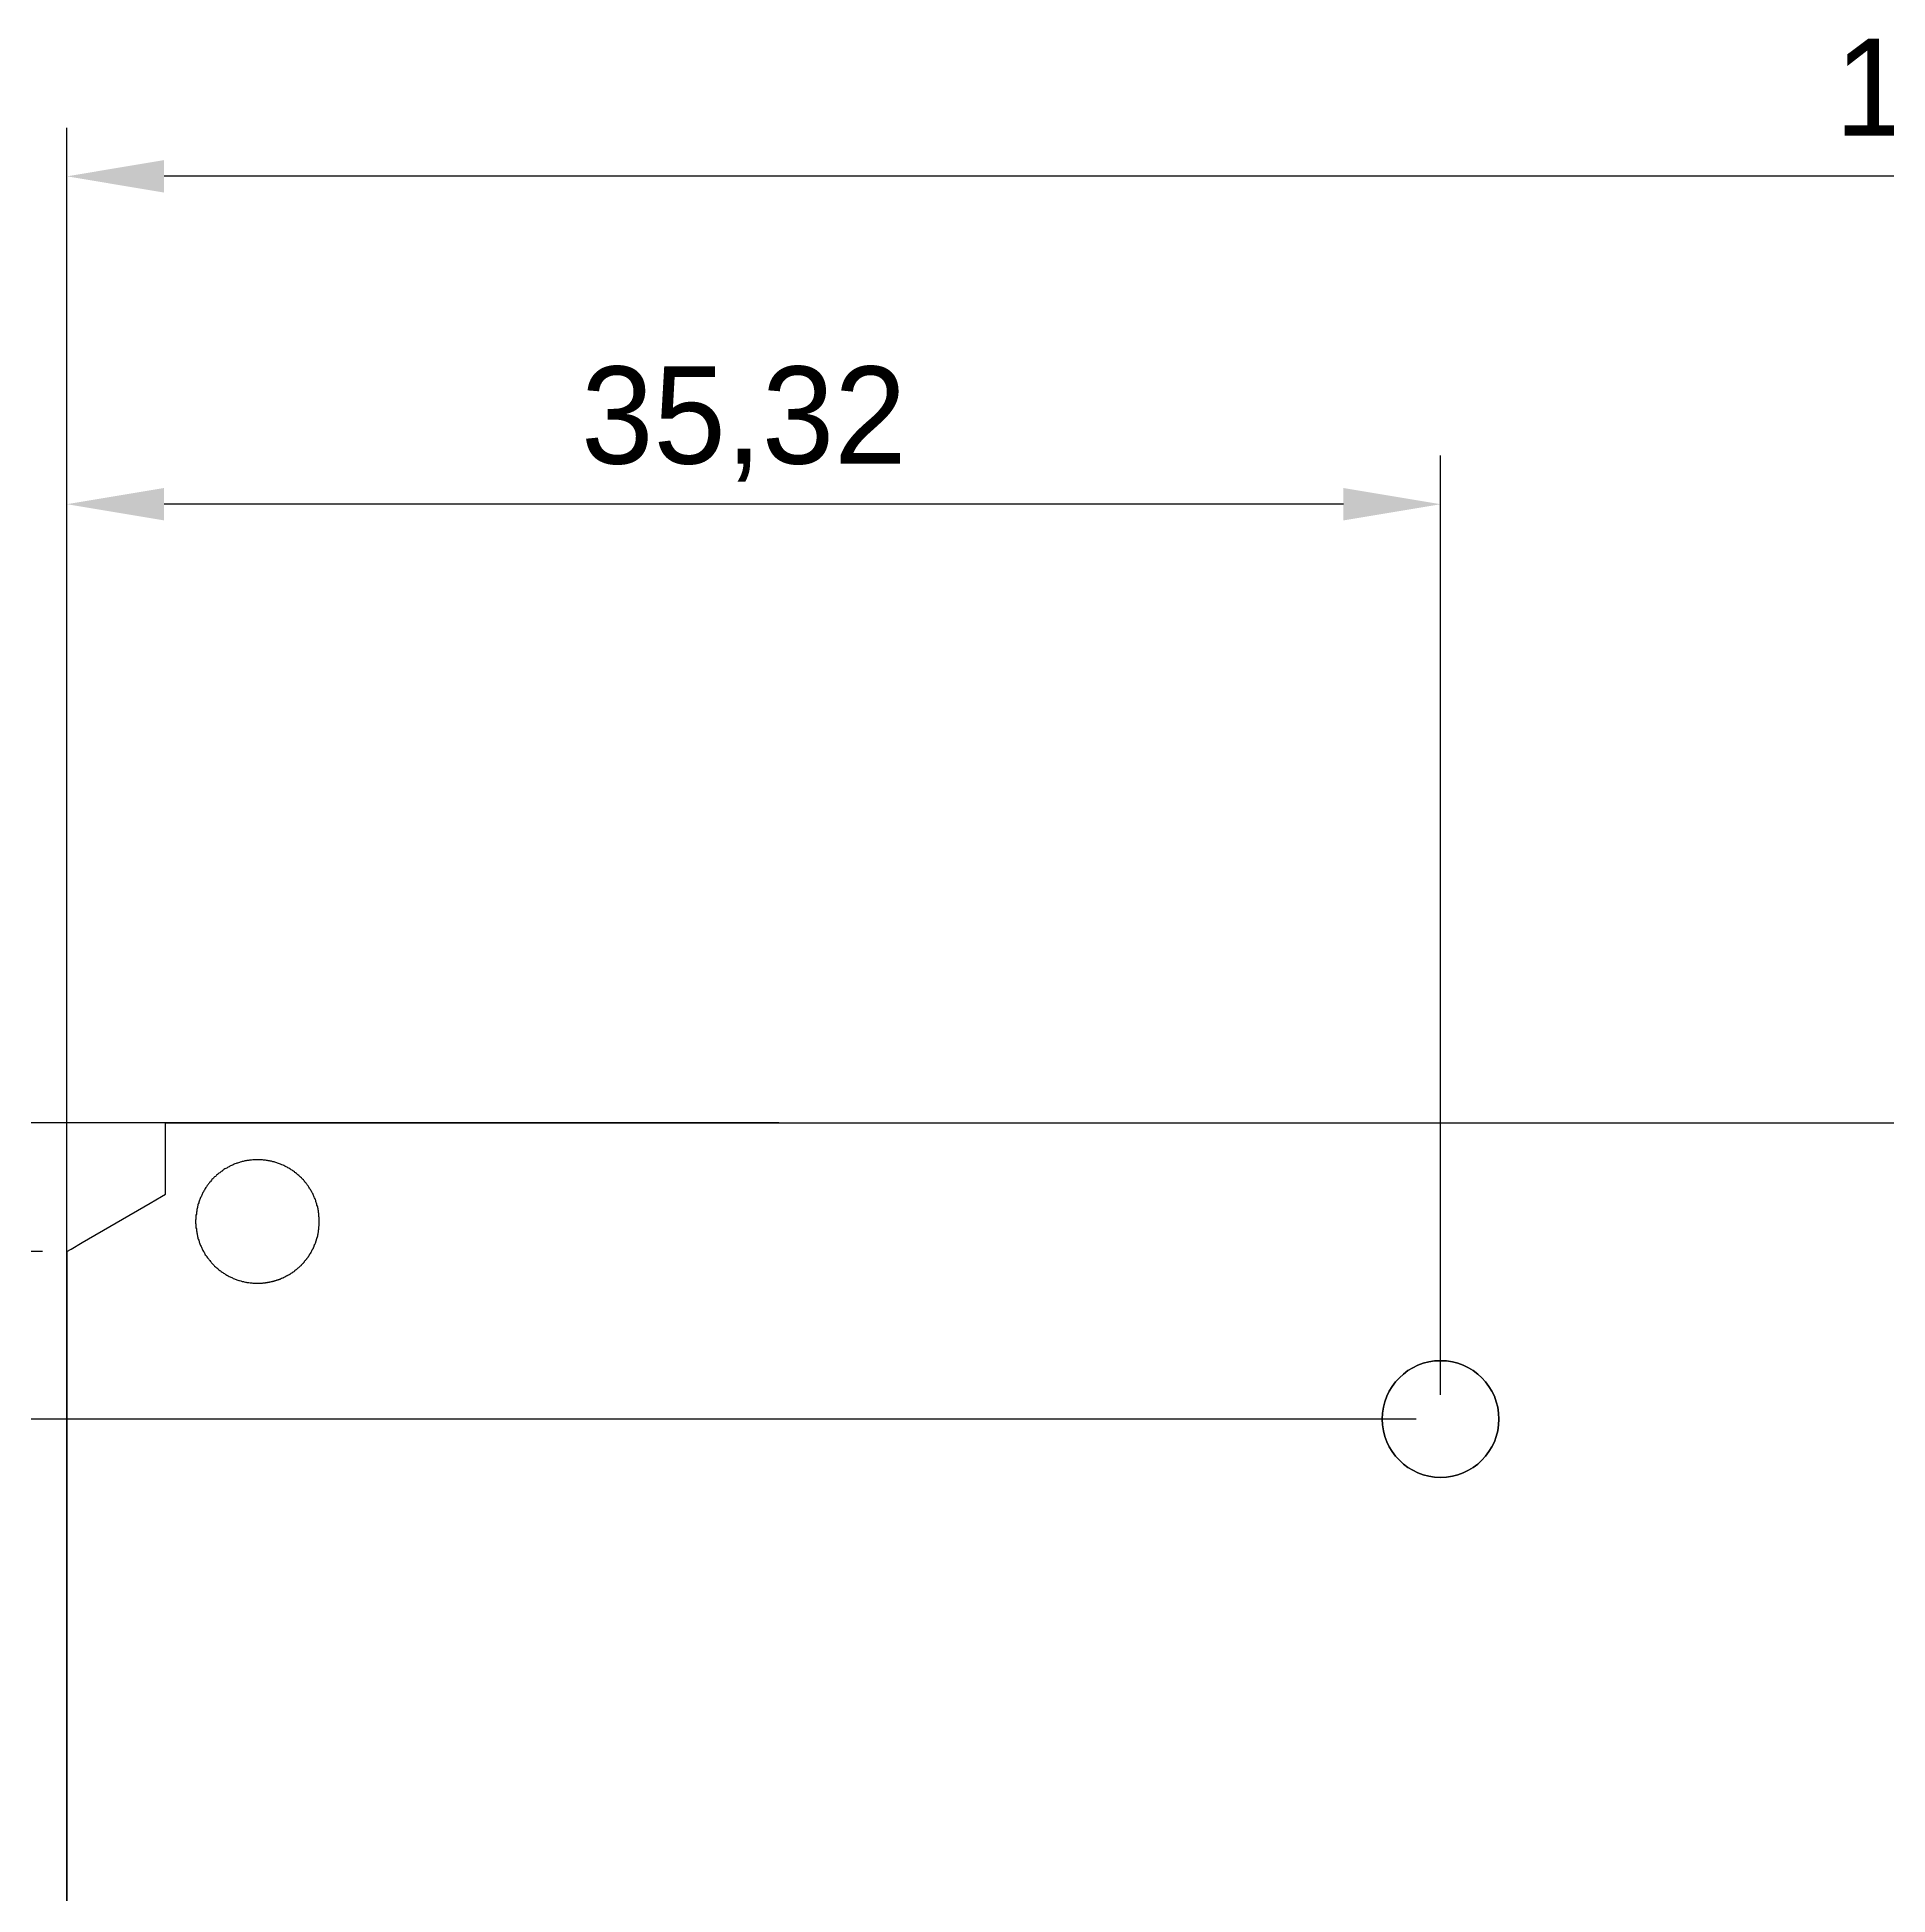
# Model space of a CAD drawing. Extents: x 1149 to 2391, y 365 to 532.
# Drawn here: x 1597.33 to 1644.91, y 484.51 to 532.28 of the extents above; entities that cross this region are included whole.
import ezdxf

# ---------------------------------------------------------------- set-up
doc = ezdxf.new("R2010")
doc.units = 0
doc.layers.get('0').update_dxf_attribs({"linetype": 'CONTINUOUS'})
doc.layers.get('DEFPOINTS').update_dxf_attribs({"linetype": 'CONTINUOUS'})
doc.dimstyles.get("Standard").update_dxf_attribs({"dimtxt": 0.18, "dimasz": 0.18, "dimexe": 0.18, "dimexo": 0.0625, "dimgap": 0.09, "dimtad": 0, "dimtih": 1, "dimtoh": 1, "dimzin": 0, "dimcen": 0.09, "dimazin": 3, "dimtfac": 1, "dimtofl": 0, "dimtmove": 0, "dimatfit": 3})

# ---------------------------------------------------------------- blocks, each defined once
blk = doc.blocks.new('*U33')
for start, end in [(0, 180), (180, 0)]:
    blk.add_arc((1633.41, 496.75), 1.5, start, end)
blk = doc.blocks.new('*U34')
for start, end in [(0, 180), (180, 0)]:
    blk.add_arc((1633.41, 496.75), 1.5, start, end)
blk = doc.blocks.new('*U5')
at = {"color": 0}
blk.add_text('101,77', height=2.5, dxfattribs=at).set_placement((1643.542, 529.746))
blk = doc.blocks.new('*D4')
at = {"color": 0}
for p, q in [((1598.09, 487.174), (1598.09, 529.954)), ((1699.856, 497.196), (1699.856, 529.954)), ((1697.356, 528.704), (1600.59, 528.704))]:
    blk.add_line(p, q, dxfattribs=at)
for points in [[(1600.59, 529.121), (1600.59, 528.287), (1598.09, 528.704)], [(1697.356, 529.121), (1697.356, 528.287), (1699.856, 528.704)]]:
    blk.add_solid(points, dxfattribs=at)
at = {"layer": 'DEFPOINTS', "color": 0}
for p in [(1598.09, 528.704), (1699.856, 496.571), (1598.09, 486.549)]:
    blk.add_point(p, dxfattribs=at)
blk.add_blockref('*U5', (0, 0))
blk = doc.blocks.new('*U7')
at = {"color": 0}
blk.add_text('35,32', height=2.5, dxfattribs=at).set_placement((1611.312, 521.315))
blk = doc.blocks.new('*D6')
at = {"color": 0}
for p, q in [((1598.09, 494.957), (1598.09, 521.523)), ((1633.41, 497.375), (1633.41, 521.523)), ((1630.91, 520.273), (1600.59, 520.273))]:
    blk.add_line(p, q, dxfattribs=at)
for points in [[(1600.59, 520.69), (1600.59, 519.856), (1598.09, 520.273)], [(1630.91, 520.69), (1630.91, 519.856), (1633.41, 520.273)]]:
    blk.add_solid(points, dxfattribs=at)
at = {"layer": 'DEFPOINTS', "color": 0}
for p in [(1598.09, 520.273), (1633.41, 496.75), (1598.09, 494.332)]:
    blk.add_point(p, dxfattribs=at)
blk.add_blockref('*U7', (0, 0))
blk = doc.blocks.new('*U9')
at = {"color": 0}
blk.add_text('7,62', height=2.5, rotation=90, dxfattribs=at).set_placement((1582.658, 507.272))
blk = doc.blocks.new('*D8')
at = {"color": 0}
for p, q in [((1583.699, 504.369), (1583.699, 514.786)), ((1616.398, 504.369), (1582.449, 504.369)), ((1583.699, 499.25), (1583.699, 501.869)), ((1632.785, 496.75), (1582.449, 496.75))]:
    blk.add_line(p, q, dxfattribs=at)
for points in [[(1583.283, 501.869), (1584.116, 501.869), (1583.699, 504.369)], [(1583.283, 499.25), (1584.116, 499.25), (1583.699, 496.75)]]:
    blk.add_solid(points, dxfattribs=at)
at = {"layer": 'DEFPOINTS', "color": 0}
for p in [(1583.699, 504.369), (1617.023, 504.369), (1633.41, 496.75)]:
    blk.add_point(p, dxfattribs=at)
blk.add_blockref('*U9', (0, 0))
blk = doc.blocks.new('*U23')
at = {"color": 0}
blk.add_text('3,31', height=2.5, rotation=90, dxfattribs=at).set_placement((1571.123, 488.68))
blk = doc.blocks.new('*D22')
at = {"color": 0}
for p, q in [((1572.164, 506.869), (1572.164, 509.369)), ((1597.465, 504.369), (1570.914, 504.369)), ((1572.164, 504.369), (1572.164, 501.055)), ((1597.465, 501.055), (1570.914, 501.055)), ((1572.164, 498.555), (1572.164, 488.263))]:
    blk.add_line(p, q, dxfattribs=at)
for points in [[(1571.748, 506.869), (1572.581, 506.869), (1572.164, 504.369)], [(1571.748, 498.555), (1572.581, 498.555), (1572.164, 501.055)]]:
    blk.add_solid(points, dxfattribs=at)
at = {"layer": 'DEFPOINTS', "color": 0}
for p in [(1598.09, 504.369), (1572.164, 501.055), (1598.09, 501.055)]:
    blk.add_point(p, dxfattribs=at)
blk.add_blockref('*U23', (0, 0))
blk = doc.blocks.new('*U25')
at = {"color": 0}
blk.add_text('4,49', height=2.5, dxfattribs=at).set_placement((1608.081, 439.039))
blk = doc.blocks.new('*D24')
at = {"color": 0}
for p, q in [((1598.09, 488.385), (1598.09, 436.747)), ((1602.581, 450.404), (1602.581, 436.747)), ((1595.59, 437.997), (1593.09, 437.997)), ((1598.09, 437.997), (1602.581, 437.997)), ((1605.081, 437.997), (1615.623, 437.997))]:
    blk.add_line(p, q, dxfattribs=at)
for points in [[(1595.59, 438.414), (1595.59, 437.58), (1598.09, 437.997)], [(1605.081, 438.414), (1605.081, 437.58), (1602.581, 437.997)]]:
    blk.add_solid(points, dxfattribs=at)
at = {"layer": 'DEFPOINTS', "color": 0}
for p in [(1598.09, 489.01), (1602.581, 451.029), (1602.581, 437.997)]:
    blk.add_point(p, dxfattribs=at)
blk.add_blockref('*U25', (0, 0))

msp = doc.modelspace()

# ---------------------------------------------------------------- linework, layer by layer
for points in [[(1600.629, 504.369), (1600.647, 504.369), (1600.701, 504.369), (1600.79, 504.369), (1600.914, 504.369), (1601.072, 504.369), (1601.263, 504.369), (1601.487, 504.369), (1601.744, 504.369), (1602.032, 504.369), (1602.351, 504.369), (1602.702, 504.369), (1603.082, 504.369), (1603.492, 504.369), (1603.931, 504.369), (1604.398, 504.369), (1604.893, 504.369), (1605.415, 504.369), (1605.964, 504.369), (1606.539, 504.369), (1607.14, 504.369), (1607.765, 504.369), (1608.415, 504.369), (1609.089, 504.369), (1609.786, 504.369), (1610.506, 504.369), (1611.248, 504.369), (1612.012, 504.369), (1612.796, 504.369), (1613.601, 504.369), (1614.426, 504.369), (1616.133, 504.369), (1617.913, 504.369), (1619.761, 504.369), (1621.673, 504.369), (1623.643, 504.369), (1625.668, 504.369), (1627.743, 504.369), (1629.864, 504.369), (1632.025, 504.369), (1634.223, 504.369), (1636.452, 504.369), (1638.709, 504.369), (1640.988, 504.369), (1645.597, 504.369)], [(1600.629, 502.536), (1600.629, 502.822), (1600.629, 503.452), (1600.629, 504.083), (1600.629, 504.369)], [(1598.09, 501.055), (1598.199, 501.118), (1598.487, 501.286), (1599.36, 501.795), (1600.233, 502.304), (1600.52, 502.472), (1600.629, 502.536)]]:
    msp.add_lwpolyline(points)
msp.add_lwpolyline([(1598.09, 501.055), (1598.09, 465.464)], close=True)
msp.add_polyline3d([(1604.58, 501.829, 0), (1604.58, 501.855, 0), (1604.58, 501.881, 0), (1604.58, 501.906, 0), (1604.58, 501.932, 0), (1604.57, 501.957, 0), (1604.57, 501.982, 0), (1604.57, 502.007, 0), (1604.57, 502.032, 0), (1604.56, 502.057, 0), (1604.56, 502.081, 0), (1604.56, 502.106, 0), (1604.55, 502.13, 0), (1604.55, 502.155, 0), (1604.54, 502.179, 0), (1604.54, 502.203, 0), (1604.53, 502.227, 0), (1604.52, 502.251, 0), (1604.52, 502.274, 0), (1604.51, 502.298, 0), (1604.5, 502.321, 0), (1604.49, 502.344, 0), (1604.49, 502.367, 0), (1604.48, 502.39, 0), (1604.47, 502.413, 0), (1604.46, 502.435, 0), (1604.45, 502.457, 0), (1604.44, 502.479, 0), (1604.43, 502.501, 0), (1604.42, 502.523, 0), (1604.41, 502.545, 0), (1604.4, 502.566, 0), (1604.39, 502.587, 0), (1604.38, 502.608, 0), (1604.36, 502.629, 0), (1604.35, 502.65, 0), (1604.34, 502.67, 0), (1604.33, 502.69, 0), (1604.31, 502.711, 0), (1604.3, 502.73, 0), (1604.29, 502.75, 0), (1604.27, 502.769, 0), (1604.26, 502.788, 0), (1604.24, 502.807, 0), (1604.23, 502.826, 0), (1604.21, 502.844, 0), (1604.2, 502.863, 0), (1604.18, 502.881, 0), (1604.17, 502.898, 0), (1604.15, 502.916, 0), (1604.13, 502.933, 0), (1604.12, 502.95, 0), (1604.1, 502.967, 0), (1604.08, 502.983, 0), (1604.06, 503, 0), (1604.05, 503.016, 0), (1604.03, 503.031, 0), (1604.01, 503.047, 0), (1603.99, 503.062, 0), (1603.97, 503.077, 0), (1603.95, 503.092, 0), (1603.94, 503.106, 0), (1603.92, 503.12, 0), (1603.9, 503.134, 0), (1603.88, 503.147, 0), (1603.86, 503.161, 0), (1603.84, 503.174, 0), (1603.82, 503.186, 0), (1603.8, 503.199, 0), (1603.77, 503.211, 0), (1603.75, 503.222, 0), (1603.73, 503.234, 0), (1603.71, 503.245, 0), (1603.69, 503.256, 0), (1603.67, 503.266, 0), (1603.65, 503.276, 0), (1603.62, 503.286, 0), (1603.6, 503.295, 0), (1603.58, 503.305, 0), (1603.56, 503.313, 0), (1603.53, 503.322, 0), (1603.51, 503.33, 0), (1603.49, 503.338, 0), (1603.46, 503.345, 0), (1603.44, 503.352, 0), (1603.42, 503.359, 0), (1603.39, 503.365, 0), (1603.37, 503.372, 0), (1603.35, 503.377, 0), (1603.32, 503.383, 0), (1603.3, 503.387, 0), (1603.27, 503.392, 0), (1603.25, 503.396, 0), (1603.22, 503.4, 0), (1603.2, 503.403, 0), (1603.17, 503.407, 0), (1603.15, 503.409, 0), (1603.12, 503.411, 0), (1603.1, 503.413, 0), (1603.07, 503.415, 0), (1603.05, 503.416, 0), (1603.02, 503.417, 0), (1603, 503.417, 0), (1602.97, 503.417, 0), (1602.95, 503.416, 0), (1602.92, 503.415, 0), (1602.89, 503.414, 0), (1602.87, 503.412, 0), (1602.84, 503.41, 0), (1602.82, 503.408, 0), (1602.79, 503.405, 0), (1602.77, 503.401, 0), (1602.74, 503.398, 0), (1602.72, 503.394, 0), (1602.7, 503.389, 0), (1602.67, 503.385, 0), (1602.65, 503.379, 0), (1602.62, 503.374, 0), (1602.6, 503.368, 0), (1602.58, 503.362, 0), (1602.55, 503.355, 0), (1602.53, 503.348, 0), (1602.5, 503.341, 0), (1602.48, 503.333, 0), (1602.46, 503.325, 0), (1602.44, 503.317, 0), (1602.41, 503.308, 0), (1602.39, 503.299, 0), (1602.37, 503.29, 0), (1602.35, 503.28, 0), (1602.32, 503.27, 0), (1602.3, 503.26, 0), (1602.28, 503.249, 0), (1602.26, 503.238, 0), (1602.24, 503.227, 0), (1602.22, 503.215, 0), (1602.2, 503.203, 0), (1602.18, 503.191, 0), (1602.15, 503.179, 0), (1602.13, 503.166, 0), (1602.11, 503.153, 0), (1602.09, 503.139, 0), (1602.08, 503.126, 0), (1602.06, 503.112, 0), (1602.04, 503.097, 0), (1602.02, 503.083, 0), (1602, 503.068, 0), (1601.98, 503.053, 0), (1601.96, 503.038, 0), (1601.94, 503.022, 0), (1601.93, 503.006, 0), (1601.91, 502.99, 0), (1601.89, 502.974, 0), (1601.87, 502.957, 0), (1601.86, 502.94, 0), (1601.84, 502.923, 0), (1601.82, 502.905, 0), (1601.81, 502.888, 0), (1601.79, 502.87, 0), (1601.78, 502.852, 0), (1601.76, 502.833, 0), (1601.75, 502.815, 0), (1601.73, 502.796, 0), (1601.72, 502.777, 0), (1601.7, 502.758, 0), (1601.69, 502.738, 0), (1601.68, 502.718, 0), (1601.66, 502.699, 0), (1601.65, 502.678, 0), (1601.64, 502.658, 0), (1601.63, 502.638, 0), (1601.61, 502.617, 0), (1601.6, 502.596, 0), (1601.59, 502.575, 0), (1601.58, 502.553, 0), (1601.57, 502.532, 0), (1601.56, 502.51, 0), (1601.55, 502.488, 0), (1601.54, 502.466, 0), (1601.53, 502.444, 0), (1601.52, 502.422, 0), (1601.51, 502.399, 0), (1601.5, 502.376, 0), (1601.49, 502.353, 0), (1601.48, 502.33, 0), (1601.48, 502.307, 0), (1601.47, 502.284, 0), (1601.46, 502.26, 0), (1601.46, 502.236, 0), (1601.45, 502.213, 0), (1601.45, 502.189, 0), (1601.44, 502.164, 0), (1601.43, 502.14, 0), (1601.43, 502.116, 0), (1601.43, 502.091, 0), (1601.42, 502.067, 0), (1601.42, 502.042, 0), (1601.42, 502.017, 0), (1601.41, 501.992, 0), (1601.41, 501.967, 0), (1601.41, 501.942, 0), (1601.41, 501.916, 0), (1601.41, 501.891, 0), (1601.4, 501.865, 0), (1601.4, 501.84, 0), (1601.4, 501.814, 0), (1601.4, 501.788, 0), (1601.41, 501.763, 0), (1601.41, 501.737, 0), (1601.41, 501.712, 0), (1601.41, 501.687, 0), (1601.41, 501.662, 0), (1601.42, 501.637, 0), (1601.42, 501.612, 0), (1601.42, 501.587, 0), (1601.43, 501.563, 0), (1601.43, 501.538, 0), (1601.44, 501.514, 0), (1601.44, 501.49, 0), (1601.45, 501.465, 0), (1601.45, 501.442, 0), (1601.46, 501.418, 0), (1601.46, 501.394, 0), (1601.47, 501.371, 0), (1601.48, 501.347, 0), (1601.49, 501.324, 0), (1601.49, 501.301, 0), (1601.5, 501.278, 0), (1601.51, 501.255, 0), (1601.52, 501.233, 0), (1601.53, 501.21, 0), (1601.54, 501.188, 0), (1601.55, 501.166, 0), (1601.56, 501.144, 0), (1601.57, 501.123, 0), (1601.58, 501.101, 0), (1601.59, 501.08, 0), (1601.6, 501.059, 0), (1601.62, 501.038, 0), (1601.63, 501.017, 0), (1601.64, 500.997, 0), (1601.65, 500.976, 0), (1601.67, 500.956, 0), (1601.68, 500.936, 0), (1601.69, 500.917, 0), (1601.71, 500.897, 0), (1601.72, 500.878, 0), (1601.74, 500.859, 0), (1601.75, 500.84, 0), (1601.77, 500.822, 0), (1601.78, 500.803, 0), (1601.8, 500.785, 0), (1601.81, 500.767, 0), (1601.83, 500.75, 0), (1601.84, 500.733, 0), (1601.86, 500.715, 0), (1601.88, 500.699, 0), (1601.89, 500.682, 0), (1601.91, 500.666, 0), (1601.93, 500.649, 0), (1601.95, 500.634, 0), (1601.97, 500.618, 0), (1601.98, 500.603, 0), (1602, 500.588, 0), (1602.02, 500.573, 0), (1602.04, 500.558, 0), (1602.06, 500.544, 0), (1602.08, 500.53, 0), (1602.1, 500.517, 0), (1602.12, 500.503, 0), (1602.14, 500.49, 0), (1602.16, 500.478, 0), (1602.18, 500.465, 0), (1602.2, 500.453, 0), (1602.22, 500.441, 0), (1602.24, 500.43, 0), (1602.26, 500.418, 0), (1602.29, 500.408, 0), (1602.31, 500.397, 0), (1602.33, 500.387, 0), (1602.35, 500.377, 0), (1602.37, 500.367, 0), (1602.4, 500.358, 0), (1602.42, 500.349, 0), (1602.44, 500.34, 0), (1602.46, 500.332, 0), (1602.49, 500.324, 0), (1602.51, 500.316, 0), (1602.53, 500.309, 0), (1602.56, 500.302, 0), (1602.58, 500.296, 0), (1602.6, 500.29, 0), (1602.63, 500.284, 0), (1602.65, 500.278, 0), (1602.68, 500.273, 0), (1602.7, 500.269, 0), (1602.72, 500.264, 0), (1602.75, 500.26, 0), (1602.77, 500.257, 0), (1602.8, 500.253, 0), (1602.82, 500.251, 0), (1602.85, 500.248, 0), (1602.87, 500.246, 0), (1602.9, 500.245, 0), (1602.93, 500.243, 0), (1602.95, 500.242, 0), (1602.98, 500.242, 0), (1603, 500.242, 0), (1603.01, 500.242, 0), (1603.02, 500.242, 0), (1603.04, 500.242, 0), (1603.05, 500.243, 0), (1603.06, 500.243, 0), (1603.07, 500.244, 0), (1603.09, 500.245, 0), (1603.1, 500.245, 0), (1603.11, 500.246, 0), (1603.12, 500.247, 0), (1603.14, 500.248, 0), (1603.15, 500.25, 0), (1603.16, 500.251, 0), (1603.17, 500.252, 0), (1603.19, 500.254, 0), (1603.2, 500.255, 0), (1603.21, 500.257, 0), (1603.22, 500.259, 0), (1603.24, 500.261, 0), (1603.25, 500.263, 0), (1603.26, 500.265, 0), (1603.27, 500.267, 0), (1603.29, 500.269, 0), (1603.3, 500.271, 0), (1603.31, 500.274, 0), (1603.32, 500.276, 0), (1603.33, 500.279, 0), (1603.35, 500.282, 0), (1603.36, 500.284, 0), (1603.37, 500.287, 0), (1603.38, 500.29, 0), (1603.39, 500.293, 0), (1603.41, 500.296, 0), (1603.42, 500.3, 0), (1603.43, 500.303, 0), (1603.44, 500.306, 0), (1603.45, 500.31, 0), (1603.46, 500.314, 0), (1603.48, 500.317, 0), (1603.49, 500.321, 0), (1603.5, 500.325, 0), (1603.51, 500.329, 0), (1603.52, 500.333, 0), (1603.53, 500.337, 0), (1603.55, 500.341, 0), (1603.56, 500.345, 0), (1603.57, 500.35, 0), (1603.58, 500.354, 0), (1603.59, 500.359, 0), (1603.6, 500.363, 0), (1603.61, 500.368, 0), (1603.62, 500.373, 0), (1603.64, 500.378, 0), (1603.65, 500.383, 0), (1603.66, 500.388, 0), (1603.67, 500.393, 0), (1603.68, 500.398, 0), (1603.69, 500.403, 0), (1603.7, 500.409, 0), (1603.71, 500.414, 0), (1603.72, 500.42, 0), (1603.73, 500.425, 0), (1603.74, 500.431, 0), (1603.75, 500.437, 0), (1603.76, 500.442, 0), (1603.77, 500.448, 0), (1603.79, 500.454, 0), (1603.8, 500.46, 0), (1603.81, 500.466, 0), (1603.82, 500.473, 0), (1603.83, 500.479, 0), (1603.84, 500.485, 0), (1603.85, 500.492, 0), (1603.86, 500.498, 0), (1603.87, 500.505, 0), (1603.88, 500.511, 0), (1603.89, 500.518, 0), (1603.9, 500.525, 0), (1603.91, 500.532, 0), (1603.92, 500.539, 0), (1603.93, 500.546, 0), (1603.94, 500.553, 0), (1603.95, 500.56, 0), (1603.95, 500.567, 0), (1603.96, 500.574, 0), (1603.97, 500.582, 0), (1603.98, 500.589, 0), (1603.99, 500.597, 0), (1604, 500.604, 0), (1604.01, 500.612, 0), (1604.02, 500.62, 0), (1604.03, 500.627, 0), (1604.04, 500.635, 0), (1604.05, 500.643, 0), (1604.06, 500.651, 0), (1604.06, 500.659, 0), (1604.07, 500.667, 0), (1604.08, 500.675, 0), (1604.09, 500.684, 0), (1604.1, 500.692, 0), (1604.11, 500.7, 0), (1604.12, 500.709, 0), (1604.12, 500.717, 0), (1604.13, 500.726, 0), (1604.14, 500.734, 0), (1604.15, 500.743, 0), (1604.16, 500.752, 0), (1604.17, 500.76, 0), (1604.17, 500.769, 0), (1604.18, 500.778, 0), (1604.19, 500.787, 0), (1604.2, 500.796, 0), (1604.2, 500.805, 0), (1604.21, 500.814, 0), (1604.22, 500.824, 0), (1604.23, 500.833, 0), (1604.23, 500.842, 0), (1604.24, 500.852, 0), (1604.25, 500.861, 0), (1604.26, 500.87, 0), (1604.26, 500.88, 0), (1604.27, 500.89, 0), (1604.28, 500.899, 0), (1604.29, 500.909, 0), (1604.29, 500.919, 0), (1604.3, 500.929, 0), (1604.31, 500.938, 0), (1604.31, 500.948, 0), (1604.32, 500.958, 0), (1604.33, 500.968, 0), (1604.33, 500.978, 0), (1604.34, 500.989, 0), (1604.34, 500.999, 0), (1604.35, 501.009, 0), (1604.36, 501.019, 0), (1604.36, 501.03, 0), (1604.37, 501.04, 0), (1604.38, 501.05, 0), (1604.38, 501.061, 0), (1604.39, 501.071, 0), (1604.39, 501.082, 0), (1604.4, 501.093, 0), (1604.4, 501.103, 0), (1604.41, 501.114, 0), (1604.41, 501.125, 0), (1604.42, 501.136, 0), (1604.43, 501.147, 0), (1604.43, 501.157, 0), (1604.44, 501.168, 0), (1604.44, 501.179, 0), (1604.45, 501.19, 0), (1604.45, 501.202, 0), (1604.45, 501.213, 0), (1604.46, 501.224, 0), (1604.46, 501.235, 0), (1604.47, 501.246, 0), (1604.47, 501.258, 0), (1604.48, 501.269, 0), (1604.48, 501.28, 0), (1604.49, 501.292, 0), (1604.49, 501.303, 0), (1604.49, 501.315, 0), (1604.5, 501.326, 0), (1604.5, 501.338, 0), (1604.51, 501.35, 0), (1604.51, 501.361, 0), (1604.51, 501.373, 0), (1604.52, 501.385, 0), (1604.52, 501.396, 0), (1604.52, 501.408, 0), (1604.53, 501.42, 0), (1604.53, 501.432, 0), (1604.53, 501.444, 0), (1604.54, 501.456, 0), (1604.54, 501.468, 0), (1604.54, 501.48, 0), (1604.54, 501.492, 0), (1604.55, 501.504, 0), (1604.55, 501.516, 0), (1604.55, 501.528, 0), (1604.55, 501.541, 0), (1604.56, 501.553, 0), (1604.56, 501.565, 0), (1604.56, 501.577, 0), (1604.56, 501.59, 0), (1604.56, 501.602, 0), (1604.56, 501.614, 0), (1604.57, 501.627, 0), (1604.57, 501.639, 0), (1604.57, 501.652, 0), (1604.57, 501.664, 0), (1604.57, 501.677, 0), (1604.57, 501.689, 0), (1604.57, 501.702, 0), (1604.58, 501.715, 0), (1604.58, 501.727, 0), (1604.58, 501.74, 0), (1604.58, 501.753, 0), (1604.58, 501.765, 0), (1604.58, 501.778, 0), (1604.58, 501.791, 0), (1604.58, 501.804, 0), (1604.58, 501.817, 0), (1604.58, 501.829, 0)])
msp.add_circle((1633.41, 496.75), 1.5)

# ---------------------------------------------------------------- block references
for name in ['*U33', '*U34']:
    msp.add_blockref(name, (0, 0))

# ---------------------------------------------------------------- dimensions: what is measured, and where the dimension line sits
for base, p1, p2, picture, middle in [((1598.09, 528.704), (1699.856, 496.571), (1598.09, 486.549), '*D4', (1648.973, 530.787)), ((1598.09, 520.273), (1633.41, 496.75), (1598.09, 494.332), '*D6', (1615.75, 522.356)), ((1602.581, 437.997), (1598.09, 489.01), (1602.581, 451.029), '*D24', (1611.602, 440.08))]:
    dim = msp.add_linear_dim(base=base, p1=p1, p2=p2, dimstyle='Standard')
    dim.commit()
    dim.dimension.update_dxf_attribs({"geometry": picture, "text_midpoint": middle})
for base, p1, p2, picture, middle in [((1583.699, 504.369), (1633.41, 496.75), (1617.023, 504.369), '*D8', (1581.616, 510.828)), ((1572.164, 501.055), (1598.09, 504.369), (1598.09, 501.055), '*D22', (1570.081, 492.159))]:
    dim = msp.add_linear_dim(base=base, p1=p1, p2=p2, angle=90, dimstyle='Standard')
    dim.commit()
    dim.dimension.update_dxf_attribs({"geometry": picture, "text_midpoint": middle})

doc.saveas('drawing.dxf')
